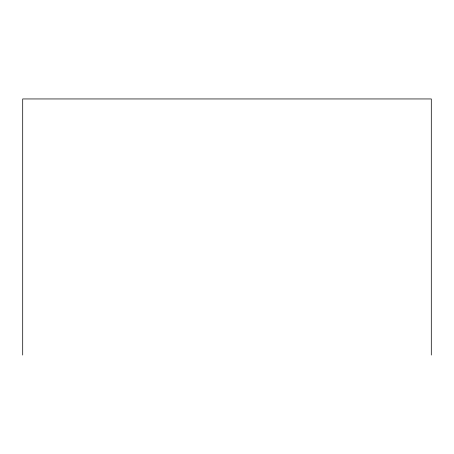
<?xml version="1.0" encoding="UTF-8"?>
<svg xmlns="http://www.w3.org/2000/svg" width="454" height="454" viewBox="0 0 454 454"><rect width="100%" height="100%" fill="white"/><g stroke="black" fill="none" stroke-linecap="round" stroke-linejoin="round"><path stroke-width="0.68" d="M431.3 355.051L431.3 98.949L22.7 98.949L22.7 355.051"/></g></svg>
